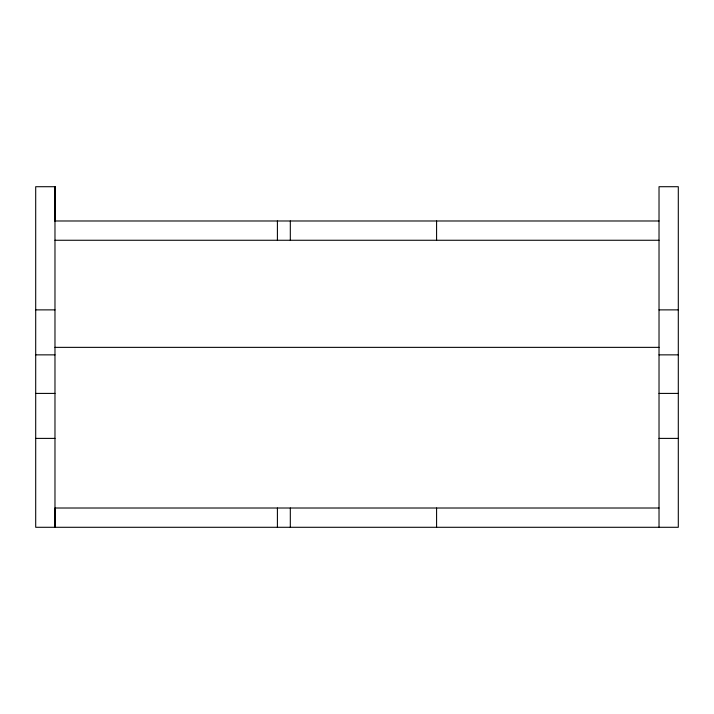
<?xml version="1.0" encoding="UTF-8"?>
<svg xmlns="http://www.w3.org/2000/svg" width="714" height="714" viewBox="0 0 714 714"><rect width="100%" height="100%" fill="white"/><g stroke="black" fill="none" stroke-linecap="round" stroke-linejoin="round"><path stroke-width="1.07" d="M659.022 508.011L54.978 508.011L54.978 527.289L54.978 186.711L35.7 186.711L35.7 527.289L678.3 527.289L678.3 186.711L659.022 186.711L659.022 527.289M54.978 220.983L54.978 186.711L54.978 220.983L659.022 220.983M54.978 240.261L659.022 240.261M35.7 309.876L54.978 309.876M659.022 309.876L678.3 309.876M54.978 347.361L659.022 347.361M35.7 354.858L54.978 354.858M659.022 354.858L678.3 354.858M35.7 393.414L54.978 393.414M659.022 393.414L678.3 393.414M35.7 438.396L54.978 438.396M659.022 438.396L678.3 438.396M436.584 220.983L436.584 240.261M436.584 508.011L436.584 527.289M290.312 220.983L290.312 240.261M290.312 508.011L290.312 527.289M277.407 220.983L277.407 240.261M277.407 508.011L277.407 527.289"/></g></svg>
